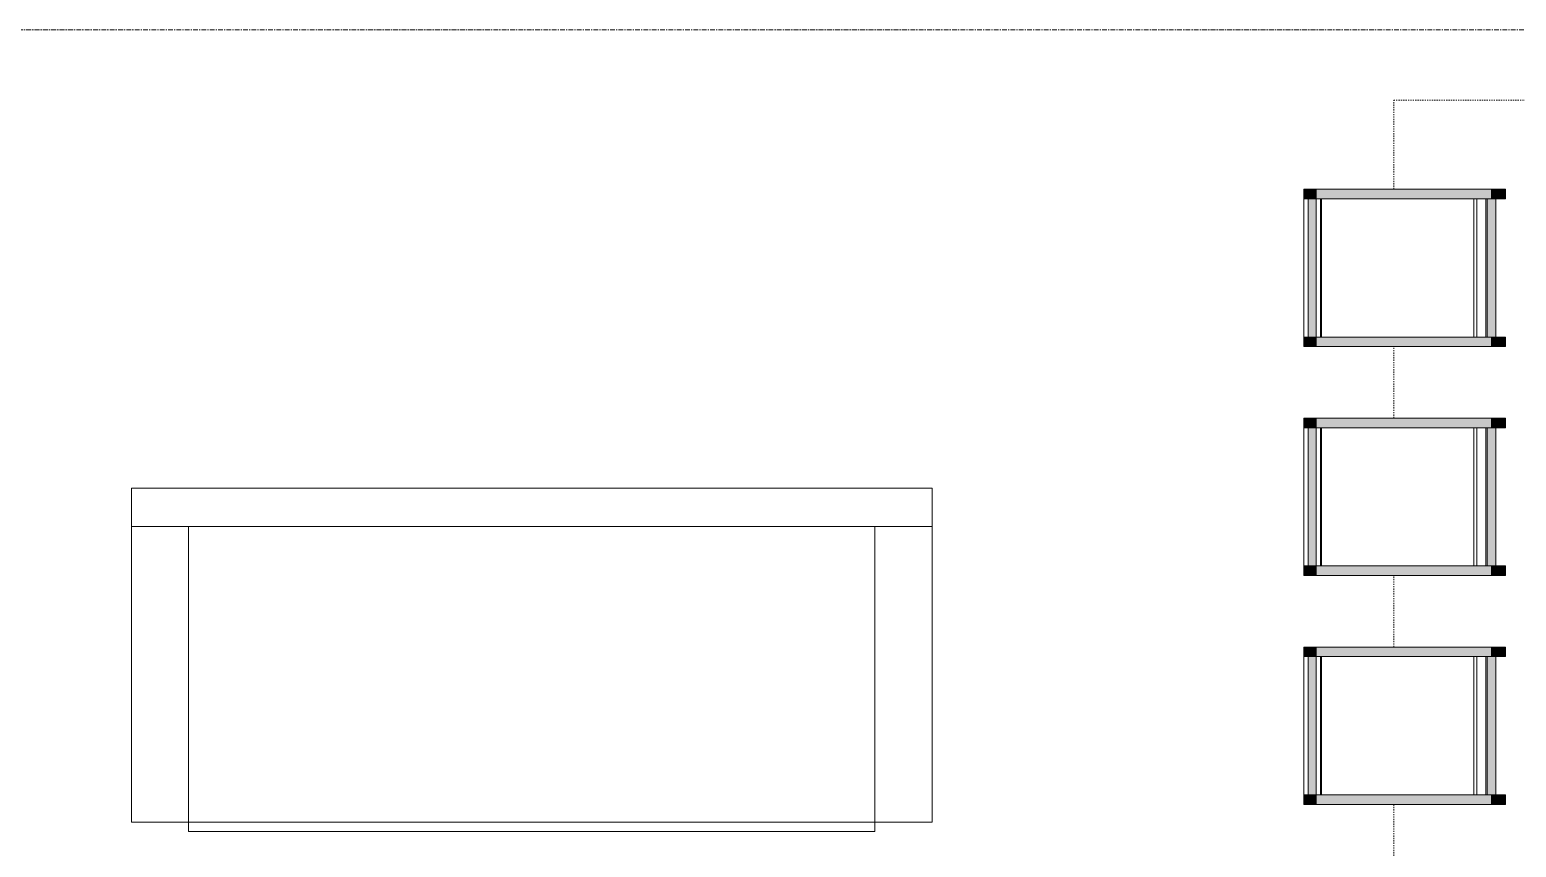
# Model space of a CAD drawing. Header units: inches. Extents: x -4169 to -1846, y 9706 to 12377.
# Drawn here: x -3770.7 to -3614.8, y 10081.5 to 10167.2 of the extents above; entities that cross this region are included whole.
import ezdxf

# ---------------------------------------------------------------- set-up
doc = ezdxf.new("R2010")
doc.units = ezdxf.units.IN
doc.header["$MEASUREMENT"] = 0
doc.linetypes.add('Dash', pattern=[0.25, 0.125, -0.125])
doc.linetypes.add('Grid Line 1_2_', pattern=[0.875, 0.5, -0.125, 0.125, -0.125])
for name, color, linetype, lineweight in [('0-1', 7, 'Continuous', 5), ('0-2', 10, 'Continuous', 18), ('I-FURN', 30, 'Continuous', 9), ('I-FURN-1', 7, 'Continuous', 9), ('I-FURN-3', 253, 'Continuous', 9), ('Q-CASE-HDLN-1', 7, 'Dash', 9), ('S-GRID-1', 1, 'Grid Line 1_2_', 9)]:
    doc.layers.add(name, color=color, linetype=linetype, lineweight=lineweight)

# ---------------------------------------------------------------- blocks, each defined once
blk = doc.blocks.new('Bar_Stool_6722_1_ - Bar_Stool_6722_1_-1372833-ENLARGED RCP - 1ST FLOOR PLAN')
at = {"layer": 'I-FURN-3'}
for points in [[(0, -0.46), (0, -0.75), (1, -0.75), (1, 0), (0, 0)], [(15.5, -0.75), (16.5, -0.75), (16.5, 0), (15.5, 0), (15.5, -0.46)], [(0, -0.75), (0, -1.3), (1, -1.3), (1, -0.75), (0, -0.75)], [(0, -4.02), (0, -19.69), (1, -19.69), (1, -1.3), (0, -1.3), (0, -1.83)], [(1, -0.75), (1, -1.3), (15.5, -1.3), (15.5, -0.46), (1, -0.46)], [(15.5, -0.75), (15.5, -1.3), (16.5, -1.3), (16.5, -0.75), (16, -0.75)], [(15.5, -1.83), (15.5, -19.69), (16.5, -19.69), (16.5, -1.3), (15.5, -1.3)], [(0, -20.14), (1, -20.14), (1, -19.69), (0, -19.69), (0, -19.89)], [(0, -20.14), (0, -21.13), (1, -21.13), (1, -20.14)], [(1, -19.22), (1, -20.14), (15.5, -20.14), (15.5, -19.22), (6.94, -19.22)], [(15.5, -19.7), (15.5, -20.14), (16.5, -20.14), (16.5, -19.69), (15.5, -19.69)], [(15.5, -21.13), (16.5, -21.13), (16.5, -20.14), (15.5, -20.14)]]:
    blk.add_hatch(color=256, dxfattribs=at).paths.add_polyline_path(points, flags=0)
at = {"layer": 'I-FURN-1'}
for p, q in [((0, 0), (0, -0.75)), ((0, 0), (1, 0)), ((1, -0.75), (1, 0)), ((0, -0.75), (0, -1.3)), ((1, -0.75), (0, -0.75)), ((0, -1.3), (0, -19.69)), ((1, -1.3), (0, -1.3)), ((15.5, 0), (1, 0)), ((15.5, -0.46), (1, -0.46)), ((1, -1.3), (1, -0.75)), ((1, -1.3), (15.5, -1.3)), ((1, -19.69), (1, -1.3)), ((15.5, 0), (15.5, -0.75)), ((15.5, 0), (16.5, 0)), ((15.5, -0.75), (15.5, -1.3)), ((16.5, -0.75), (15.5, -0.75)), ((15.5, -1.3), (15.5, -19.69)), ((16.5, -1.3), (15.5, -1.3)), ((16.5, -0.75), (16.5, 0)), ((16.5, -1.3), (16.5, -0.75)), ((16.5, -19.69), (16.5, -1.3)), ((15.5, -1.73), (1, -1.73)), ((15.5, -1.83), (1, -1.83)), ((15.5, -17.83), (1, -17.83)), ((15.5, -18.13), (1, -18.13)), ((1, -19.69), (0, -19.69)), ((0, -19.69), (0, -20.14)), ((0, -20.14), (0, -21.13)), ((1, -20.14), (0, -20.14)), ((15.5, -19.07), (1, -19.07)), ((15.5, -19.22), (1, -19.22)), ((1, -20.14), (1, -19.69)), ((1, -20.14), (15.5, -20.14)), ((1, -21.13), (1, -20.14)), ((15.5, -19.69), (15.5, -20.14)), ((16.5, -19.69), (15.5, -19.69)), ((15.5, -20.14), (15.5, -21.13)), ((16.5, -20.14), (15.5, -20.14)), ((16.5, -20.14), (16.5, -19.69)), ((16.5, -21.13), (16.5, -20.14)), ((0, -21.13), (1, -21.13)), ((15.5, -21.13), (16.5, -21.13))]:
    blk.add_line(p, q, dxfattribs=at)
blk = doc.blocks.new('Couch-Both_Arms-Generic - 1-1372852-ENLARGED RCP - 1ST FLOOR PLAN')
at = {"layer": 'I-FURN'}
for p, q in [((-42, 17.5), (-36, 17.5)), ((-42, -13.5), (-42, 17.5)), ((-36, 18.5), (36, 18.5)), ((-36, -13.5), (-36, 18.5)), ((-36, 17.5), (-36, -13.5)), ((36, 18.5), (36, -13.5)), ((36, 17.5), (42, 17.5)), ((36, -13.5), (36, 17.5)), ((42, 17.5), (42, -13.5)), ((-42, -13.5), (42, -13.5)), ((-36, -13.5), (-42, -13.5)), ((36, -13.5), (-36, -13.5)), ((42, -13.5), (36, -13.5))]:
    blk.add_line(p, q, dxfattribs=at)
at = {"layer": 'I-FURN-1'}
for p, q in [((-42, 17.5), (42, 17.5)), ((-42, -17.5), (-42, 17.5)), ((42, 17.5), (42, -17.5)), ((42, -17.5), (-42, -17.5))]:
    blk.add_line(p, q, dxfattribs=at)
blk = doc.blocks.new('OD_CW_Countertop - OD_CW_Countertop-2486605-ENLARGED RCP - 1ST FLOOR PLAN')
at = {"layer": 'Q-CASE-HDLN-1'}
for p, q in [((0.74, 19.31), (29.34, 19.31)), ((0.74, -24), (0.74, 19.31)), ((53.34, 19.31), (53.84, 19.31)), ((86.84, 19.31), (105.92, 19.31)), ((105.92, 19.31), (105.92, -24)), ((10.09, -24), (0.74, -24)), ((34.09, -24), (26.59, -24)), ((58.09, -24), (50.59, -24)), ((80.74, -24), (74.59, -24)), ((105.92, -24), (97.24, -24))]:
    blk.add_line(p, q, dxfattribs=at)
blk = doc.blocks.new('CTR - 1st Phase - Unit Layouts_rvt-1-ENLARGED RCP - 1ST FLOOR PLAN')
at = {"layer": '0-2'}
for name, p, rotation in [('OD_CW_Countertop - OD_CW_Countertop-2486605-ENLARGED RCP - 1ST FLOOR PLAN', (-3603.62, 10160.56), 269.9999999999874), ('Bar_Stool_6722_1_ - Bar_Stool_6722_1_-1372833-ENLARGED RCP - 1ST FLOOR PLAN', (-3637.04, 10133.96), 90.00000000000959), ('Bar_Stool_6722_1_ - Bar_Stool_6722_1_-1372833-ENLARGED RCP - 1ST FLOOR PLAN', (-3637.04, 10109.96), 90.00000000000959), ('Couch-Both_Arms-Generic - 1-1372852-ENLARGED RCP - 1ST FLOOR PLAN', (-3718.06, 10101.61), 180), ('Bar_Stool_6722_1_ - Bar_Stool_6722_1_-1372833-ENLARGED RCP - 1ST FLOOR PLAN', (-3637.04, 10085.96), 90.00000000000959)]:
    blk.add_blockref(name, p, dxfattribs=dict(at, rotation=rotation))
blk = doc.blocks.new('CTR - 1st Phase - Shell_rvt-1-ENLARGED RCP - 1ST FLOOR PLAN')
at = {"layer": 'S-GRID-1'}
blk.add_line((-1846.46, 10167.19), (-4136.46, 10167.19), dxfattribs=at)

msp = doc.modelspace()

# ---------------------------------------------------------------- block references
at = {"layer": '0-1'}
for name in ['CTR - 1st Phase - Shell_rvt-1-ENLARGED RCP - 1ST FLOOR PLAN', 'CTR - 1st Phase - Unit Layouts_rvt-1-ENLARGED RCP - 1ST FLOOR PLAN']:
    msp.add_blockref(name, (0, 0), dxfattribs=at)

doc.saveas('drawing.dxf')
